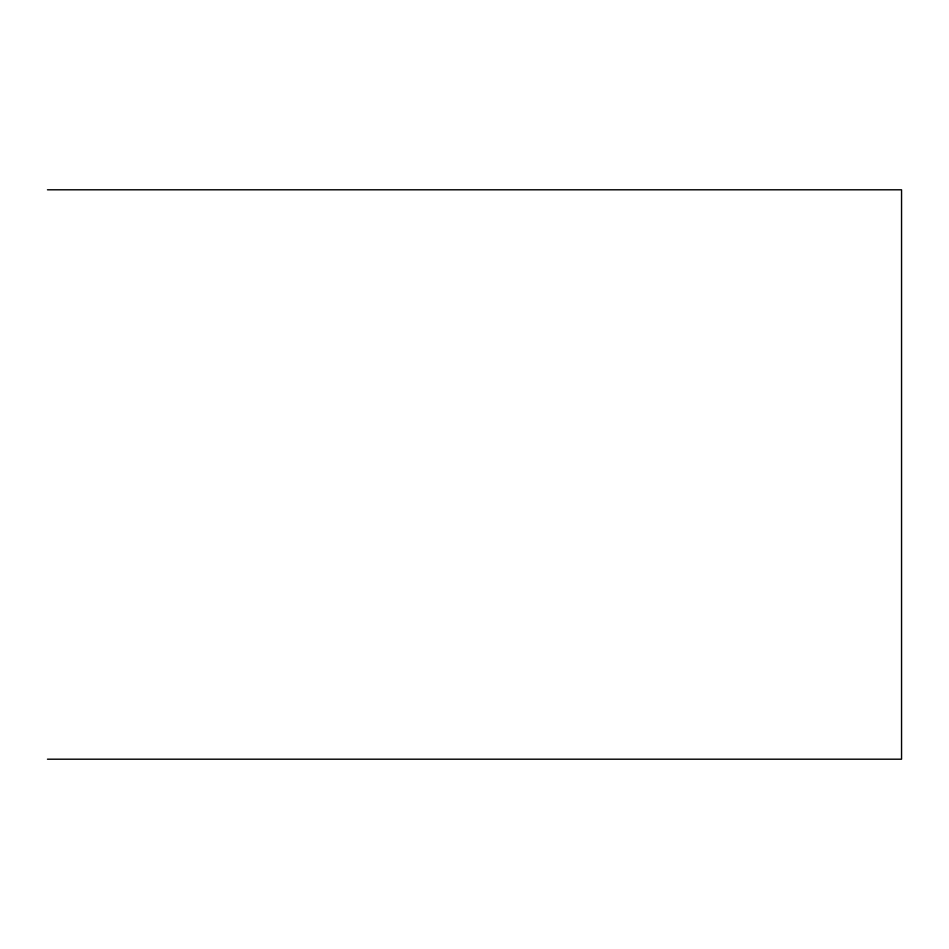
<?xml version="1.0" encoding="UTF-8"?>
<svg xmlns="http://www.w3.org/2000/svg" width="949" height="949" viewBox="0 0 949 949"><rect width="100%" height="100%" fill="white"/><g stroke="black" fill="none" stroke-linecap="round" stroke-linejoin="round"><path stroke-width="1.42" d="M47.45 189.8L901.55 189.8L901.55 759.2L47.45 759.2"/></g></svg>
